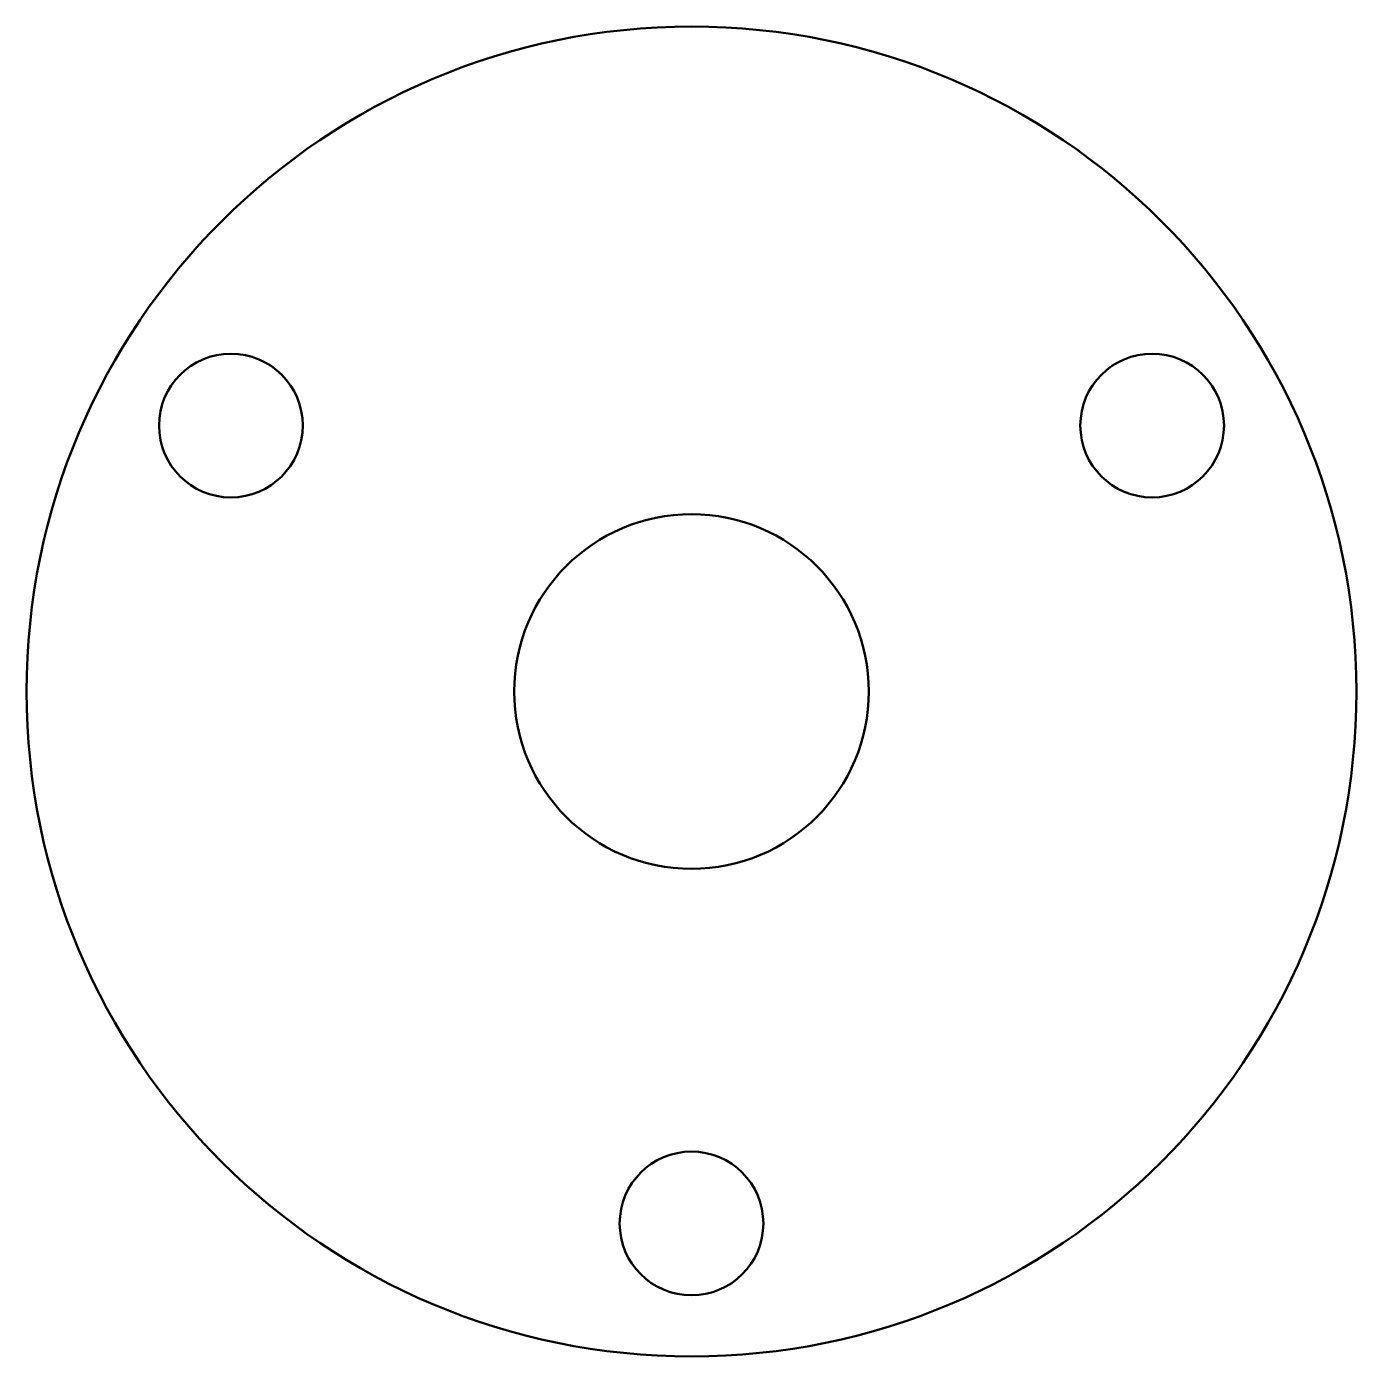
# Model space of a CAD drawing. Header units: millimetres. Extents: x 133.8 to 163.8, y 95.9 to 125.9.
import ezdxf

# ---------------------------------------------------------------- set-up
doc = ezdxf.new("R2010")
doc.units = ezdxf.units.MM
doc.layers.add('Visible (ISO)', color=7, linetype='Continuous', lineweight=50)

msp = doc.modelspace()

# ---------------------------------------------------------------- linework, layer by layer
at = {"layer": 'Visible (ISO)'}
for centre, radius in [((148.769, 110.944), 15), ((138.377, 116.944), 1.621), ((159.161, 116.944), 1.621), ((148.769, 110.944), 4), ((148.769, 98.944), 1.621)]:
    msp.add_circle(centre, radius, dxfattribs=at)

doc.saveas('drawing.dxf')
